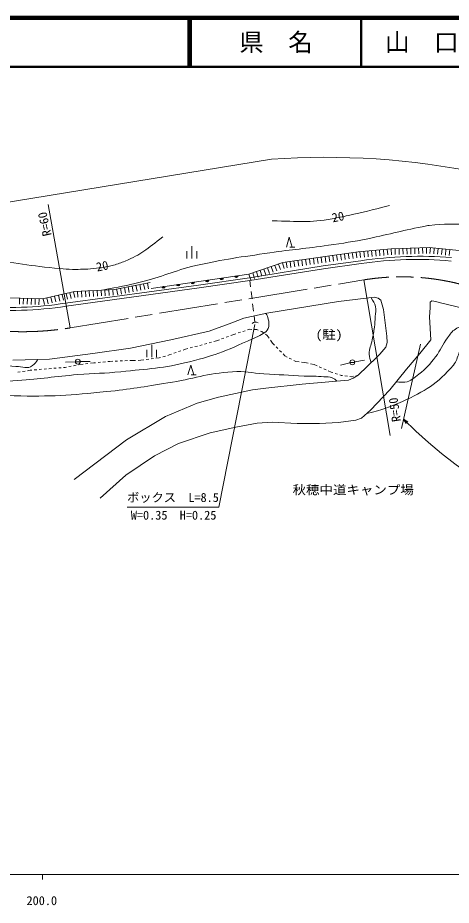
# Model space of a CAD drawing. Units: millimetres, scale not verified. Extents: x 40000 to 680000, y 20000 to 380000.
# Drawn here: x 262940 to 351382, y 198715 to 380000 of the extents above; entities that cross this region are included whole.
import ezdxf
from ezdxf.enums import TextEntityAlignment as Align

# ---------------------------------------------------------------- set-up
doc = ezdxf.new("R2010")
doc.units = ezdxf.units.MM
doc.header["$LTSCALE"] = 1000
doc.linetypes.add('CHAIN', pattern=[18.5, 12, -1.5, 3.5, -1.5])
for name, color, linetype, lineweight in [('M-BGD', 7, 'Continuous', 13), ('M-BMK', 2, 'CHAIN', 13), ('M-BMK-SRVR', 3, 'Continuous', 13), ('M-STR-HTXT', 7, 'Continuous', 13), ('M-TTL', 2, 'Continuous', 140), ('M-TTL-BAND', 7, 'Continuous', 13), ('M-TTL-LINE', 7, 'Continuous', 50)]:
    doc.layers.add(name, color=color, linetype=linetype, lineweight=lineweight)
doc.layers.add('M-TTL-TXT', color=7, linetype='Continuous')
doc.styles.add('ＭＳ ゴシック', font='')
doc.styles.get('ＭＳ ゴシック').set_extended_font_data('MS Gothic')

msp = doc.modelspace()

# ---------------------------------------------------------------- linework, layer by layer
at = {"layer": 'M-BGD'}
for p, q in [((317746, 333157), (318346, 335157)), ((318346, 335157), (318946, 333157)), ((297447, 332354), (297447, 330854)), ((298447, 333354), (298447, 330854)), ((299447, 332354), (299447, 330854)), ((318446, 333157), (319446, 333157)), ((329586, 331798), (329758, 330610)), ((330378, 331913), (330550, 330725)), ((331169, 332028), (331341, 330840)), ((331961, 332142), (332133, 330955)), ((332755, 332238), (332861, 331043)), ((333552, 332309), (333658, 331114)), ((334349, 332380), (334455, 331185)), ((335145, 332451), (335252, 331256)), ((335942, 332522), (336049, 331327)), ((336739, 332593), (336846, 331397)), ((337536, 332664), (337642, 331468)), ((338333, 332735), (338439, 331539)), ((339130, 332805), (339169, 331605)), ((339929, 332831), (339969, 331632)), ((340729, 332857), (340769, 331658)), ((341528, 332884), (341568, 331684)), ((342328, 332910), (342368, 331711)), ((343128, 332937), (343167, 331737)), ((343927, 332963), (343967, 331764)), ((344727, 332989), (344766, 331790)), ((345526, 333016), (345566, 331817)), ((346326, 333042), (346365, 331843)), ((347124, 333039), (347006, 331845)), ((347921, 332960), (347802, 331766)), ((348717, 332881), (348598, 331687)), ((349513, 332802), (349394, 331608)), ((350309, 332722), (350190, 331528)), ((351105, 332643), (350986, 331449)), ((317710, 330076), (317882, 328889)), ((318502, 330191), (318674, 329003)), ((319293, 330306), (319466, 329118)), ((320085, 330421), (320257, 329233)), ((320877, 330535), (321049, 329348)), ((321669, 330650), (321841, 329463)), ((322460, 330765), (322632, 329577)), ((323252, 330880), (323424, 329692)), ((324044, 330995), (324216, 329807)), ((324835, 331109), (325008, 329922)), ((325627, 331224), (325799, 330037)), ((326419, 331339), (326591, 330151)), ((327211, 331454), (327383, 330266)), ((328002, 331568), (328175, 330381)), ((328794, 331683), (328966, 330496)), ((311625, 328127), (312013, 326992)), ((312382, 328386), (312770, 327250)), ((313139, 328644), (313527, 327509)), ((313896, 328903), (314284, 327767)), ((314653, 329162), (315041, 328026)), ((315410, 329420), (315798, 328285)), ((316167, 329679), (316555, 328543)), ((316924, 329937), (317312, 328802)), ((290125, 324721), (310111, 327610)), ((310111, 327610), (310498, 326474)), ((310446, 325049), (310298, 326325)), ((310868, 327869), (311256, 326733)), ((282325, 324501), (282392, 323303)), ((283118, 324595), (283346, 323417)), ((283904, 324746), (284131, 323568)), ((284689, 324898), (284917, 323720)), ((285474, 325050), (285702, 323872)), ((286260, 325202), (286488, 324023)), ((287045, 325353), (287273, 324175)), ((287831, 325505), (288059, 324327)), ((288616, 325657), (288844, 324479)), ((289402, 325809), (289629, 324630)), ((263312, 322716), (263272, 321517)), ((264112, 322690), (264072, 321490)), ((268887, 322761), (269157, 321592)), ((269666, 322941), (269936, 321772)), ((270446, 323121), (270716, 321952)), ((271225, 323301), (271495, 322132)), ((272004, 323481), (272275, 322312)), ((272784, 323662), (273054, 322492)), ((273563, 323842), (273834, 322673)), ((274343, 324022), (274613, 322853)), ((275136, 324102), (275203, 322904)), ((275935, 324146), (276002, 322948)), ((276734, 324191), (276801, 322992)), ((277533, 324235), (277599, 323037)), ((278332, 324279), (278398, 323081)), ((279130, 324324), (279197, 323126)), ((279929, 324368), (279996, 323170)), ((280728, 324412), (280794, 323214)), ((281527, 324457), (281593, 323259)), ((310736, 322565), (310562, 324055)), ((264911, 322663), (264871, 321464)), ((265711, 322637), (265671, 321437)), ((266510, 322610), (266470, 321411)), ((267310, 322583), (267270, 321384)), ((268107, 322581), (268377, 321411)), ((311026, 320082), (310852, 321572)), ((311290, 317813), (311141, 319089)), ((307416, 315459), (307014, 315329)), ((308367, 315767), (307892, 315613)), ((309319, 316074), (308843, 315920)), ((310196, 316358), (309794, 316228)), ((310707, 316335), (310196, 316358)), ((311717, 316288), (311206, 316312)), ((311987, 316181), (311717, 316288)), ((312723, 315890), (312452, 315997)), ((313060, 315641), (312723, 315890)), ((302480, 313712), (301997, 313584)), ((303458, 313972), (302963, 313841)), ((304068, 314205), (303458, 313972)), ((305002, 314561), (304535, 314383)), ((305937, 314918), (305470, 314739)), ((307014, 315329), (306404, 315096)), ((313799, 315095), (313462, 315344)), ((314223, 314523), (313799, 315095)), ((314946, 313551), (314521, 314122)), ((289275, 312179), (289275, 310679)), ((290275, 313179), (290275, 310679)), ((291275, 312179), (291275, 310679)), ((296210, 311965), (295739, 311798)), ((297153, 312299), (296681, 312132)), ((297647, 312430), (297153, 312299)), ((298614, 312687), (298130, 312558)), ((299580, 312943), (299097, 312815)), ((300547, 313199), (300064, 313071)), ((301513, 313456), (301030, 313328)), ((315340, 313138), (314946, 313551)), ((316031, 312415), (315685, 312777)), ((316721, 311692), (316376, 312054)), ((286437, 310006), (285816, 309980)), ((286982, 310014), (286437, 310006)), ((288028, 310029), (287482, 310021)), ((288661, 310117), (288028, 310029)), ((289652, 310253), (289157, 310185)), ((290643, 310389), (290147, 310321)), ((291771, 310544), (291138, 310457)), ((292090, 310634), (291771, 310544)), ((293053, 310904), (292572, 310769)), ((293854, 311129), (293534, 311039)), ((294325, 311296), (293854, 311129)), ((295267, 311630), (294796, 311463)), ((317461, 310919), (317067, 311331)), ((317903, 310695), (317461, 310919)), ((318795, 310244), (318349, 310470)), ((319684, 309795), (319242, 310019)), ((331705, 309697), (333672, 310056)), ((267813, 308188), (267315, 308146)), ((268810, 308271), (268312, 308230)), ((269806, 308355), (269308, 308313)), ((270803, 308438), (270305, 308397)), ((271799, 308522), (271301, 308480)), ((272621, 308591), (272298, 308563)), ((272869, 308640), (272621, 308591)), ((274704, 309720), (272706, 309634)), ((273850, 308834), (273359, 308737)), ((274831, 309029), (274340, 308932)), ((274703, 309742), (275703, 309742)), ((275569, 309175), (275321, 309126)), ((276263, 309254), (275569, 309175)), ((275703, 309754), (277703, 309801)), ((277256, 309368), (276760, 309311)), ((278447, 309503), (277753, 309424)), ((278828, 309539), (278447, 309503)), ((279824, 309632), (279326, 309585)), ((280820, 309725), (280322, 309678)), ((281699, 309807), (281318, 309772)), ((282319, 309833), (281699, 309807)), ((283319, 309875), (282819, 309854)), ((284318, 309917), (283818, 309896)), ((285317, 309959), (284817, 309938)), ((297650, 307059), (298250, 309059)), ((298250, 309059), (298850, 307059)), ((320347, 309727), (319684, 309795)), ((321508, 309608), (320845, 309676)), ((322213, 309434), (321508, 309608)), ((323404, 309140), (322699, 309314)), ((324001, 308880), (323404, 309140)), ((324917, 308480), (324459, 308680)), ((325834, 308080), (325376, 308280)), ((330727, 309491), (328782, 309024)), ((330713, 309607), (331713, 309607)), ((263436, 307688), (262942, 307615)), ((264425, 307835), (263931, 307762)), ((265497, 307994), (264920, 307908)), ((265820, 308021), (265497, 307994)), ((266817, 308104), (266319, 308063)), ((298350, 307059), (299350, 307059)), ((326890, 307620), (326292, 307880)), ((327207, 307515), (326890, 307620)), ((328157, 307202), (327682, 307359)), ((328949, 306941), (328631, 307046)), ((329212, 306904), (328949, 306941)), ((330202, 306766), (329707, 306835)), ((330961, 306660), (330697, 306697)), ((331426, 306766), (330961, 306660)), ((332378, 306982), (331913, 306876))]:
    msp.add_line(p, q, dxfattribs=at)
for points in [[(310111, 327610), (317052, 329981), (332410, 332207), (339113, 332804), (346904, 333061), (355011, 332254), (363469, 329669), (370558, 326066), (372757, 324592)], [(272700, 321705), (299845, 325403), (310210, 326901), (325242, 329305), (332916, 330358)], [(272812, 321073), (299926, 324826), (310298, 326325), (325328, 328728), (332996, 329780)], [(127007, 271971), (132973, 275655), (144203, 280516), (163891, 291115), (180860, 299310), (198390, 308838), (217394, 317629), (230712, 323613), (238398, 324911), (245435, 324929), (261157, 322788), (268018, 322560), (274546, 324069), (282758, 324525), (289935, 325912)], [(261959, 310043), (269434, 310277), (278253, 311385), (285939, 312496), (294151, 314181), (302024, 315994), (306633, 317702), (309043, 318614), (313781, 319655), (328351, 322048), (335709, 322902), (336458, 322738), (337043, 322340), (337558, 320375), (338224, 314982), (338318, 313648), (338014, 312736), (336797, 311262), (336219, 310647), (332378, 306982), (331396, 306373), (330413, 305999), (329617, 305929), (327956, 305742), (320961, 305122), (313544, 304303), (310865, 303964), (303869, 302490), (299541, 301273), (293095, 298571)], [(279773, 281850), (284967, 286588), (290828, 290518), (295741, 293045), (302198, 295186), (307445, 296362), (311797, 297169), (314850, 297415), (319974, 297134), (324484, 297116), (328379, 297327), (331924, 297783), (333047, 298204), (334907, 299819), (338855, 304012), (342224, 308189), (344944, 311400), (347190, 314207), (346980, 318910), (347084, 320777), (347063, 321931), (347458, 322170), (348259, 322066), (348903, 321869), (354301, 320514)], [(293095, 298571), (285111, 293780), (274477, 285673)]]:
    msp.add_lwpolyline(points, dxfattribs=at)
for centre in [(275203, 309742), (331213, 309607)]:
    msp.add_circle(centre, 500, dxfattribs=at)
for centre, radius, start, end in [((345049, 250625), 80651, 85.44056, 98.65188), ((344340, 254294), 76334, 84.70697, 98.54676), ((301595, 326434), 354, 197.02224, 359.42742), ((301595, 326434), 283, 199.24628, 357.20338), ((301595, 326434), 212, 202.99261, 353.45706), ((301595, 326434), 142, 210.70434, 345.74533), ((301595, 326434), 100, 221.022, 335.42766), ((304564, 326863), 354, 197.02224, 359.42742), ((304564, 326863), 283, 199.24628, 357.20338), ((304564, 326863), 212, 202.99261, 353.45706), ((304564, 326863), 142, 210.70434, 345.74533), ((304564, 326863), 100, 221.022, 335.42766), ((307533, 327292), 354, 197.02224, 359.42742), ((307533, 327292), 283, 199.24628, 357.20338), ((307533, 327292), 212, 202.99261, 353.45706), ((307533, 327292), 142, 210.70434, 345.74533), ((307533, 327292), 100, 221.022, 335.42766), ((292687, 325146), 354, 197.02224, 359.42742), ((292687, 325146), 283, 199.24628, 357.20338), ((292687, 325146), 212, 202.99261, 353.45706), ((292687, 325146), 142, 210.70434, 345.74533), ((292687, 325146), 100, 221.022, 335.42766), ((295656, 325575), 354, 197.02224, 359.42742), ((295656, 325575), 283, 199.24628, 357.20338), ((295656, 325575), 212, 202.99261, 353.45706), ((295656, 325575), 142, 210.70434, 345.74533), ((295656, 325575), 100, 221.022, 335.42766), ((298626, 326005), 354, 197.02224, 359.42742), ((298626, 326005), 283, 199.24628, 357.20338), ((298626, 326005), 212, 202.99261, 353.45706), ((298626, 326005), 142, 210.70434, 345.74533), ((298626, 326005), 100, 221.022, 335.42766), ((261249, 398893), 78674, 265.13902, 278.45138), ((261363, 393662), 72844, 264.7334, 278.95356), ((311471, 316912), 919, 55.47844, 138.85217)]:
    msp.add_arc(centre, radius, start, end, dxfattribs=at)
for points, knots in [([(314817, 338512), (320506, 338403), (322367, 338108), (327094, 338935), (328391, 339162), (329108, 339337), (330396, 339612), (333690, 340316), (334748, 340619), (338778, 341644)], [0, 0, 0, 0, 1, 1, 1, 2, 2, 2, 3, 3, 3, 3]), ([(280173, 324382), (283857, 325040), (284898, 325266), (287893, 325981), (292391, 327055), (294734, 328321), (299238, 329368), (305090, 330728), (308452, 331103), (314394, 331992), (319043, 332688), (321682, 332824), (326332, 333516), (329483, 333985), (331254, 334230), (334375, 334871), (339052, 335832), (341630, 336568), (346313, 337496), (346542, 337541), (346673, 337554), (346906, 337580), (350029, 337931), (351806, 337866), (354949, 337834), (357021, 337813), (358205, 337637), (360198, 337072), (364860, 335753), (366732, 333272), (370951, 330892), (372963, 329757), (374042, 329029), (376116, 328013), (378376, 326905), (379753, 326518), (381995, 325374), (383999, 324353), (384970, 323479), (387038, 322594), (387693, 322314), (387924, 322203), (388731, 321917)], [0, 0, 0, 0, 1, 1, 1, 2, 2, 2, 3, 3, 3, 4, 4, 4, 5, 5, 5, 6, 6, 6, 7, 7, 7, 8, 8, 8, 9, 9, 9, 10, 10, 10, 11, 11, 11, 12, 12, 12, 13, 13, 13, 14, 14, 14, 14]), ([(179858, 309217), (187338, 311275), (189453, 312004), (195522, 314043), (208184, 318297), (214646, 322341), (227102, 327166), (229092, 327937), (230210, 328377), (232267, 328944), (234574, 329580), (235910, 329785), (238278, 330130), (244147, 330984), (247504, 330970), (253434, 331061), (254533, 331078), (255136, 330856), (256228, 330722), (262217, 329989), (265539, 329279), (271552, 328775), (272543, 328692), (273098, 328603), (274092, 328606), (275780, 328610), (276731, 328602), (278410, 328775), (280011, 328940), (280926, 329015), (282474, 329452), (283421, 329720), (283933, 329932), (284845, 330299), (288162, 331632), (289214, 332733), (292560, 335220)], [0, 0, 0, 0, 1, 1, 1, 2, 2, 2, 3, 3, 3, 4, 4, 4, 5, 5, 5, 6, 6, 6, 7, 7, 7, 8, 8, 8, 9, 9, 9, 10, 10, 10, 11, 11, 11, 12, 12, 12, 12]), ([(335051, 309533), (334780, 310261), (334712, 310590), (334653, 311292), (334557, 312446), (335046, 313056), (335261, 314193), (335452, 315205), (335577, 315769), (335706, 316790), (335811, 317627), (335829, 318101), (335870, 318943), (335908, 319742), (336078, 320209), (335905, 320990), (335733, 321766), (335505, 322103), (335018, 322821)], [0, 0, 0, 0, 1, 1, 1, 2, 2, 2, 3, 3, 3, 4, 4, 4, 5, 5, 5, 6, 6, 6, 6]), ([(313559, 319607), (313832, 319122), (313930, 318923), (314055, 318446), (314206, 317869), (314253, 317507), (314140, 316922), (313918, 315773), (312953, 315435), (311938, 314890)], [0, 0, 0, 0, 1, 1, 1, 2, 2, 2, 3, 3, 3, 3]), ([(340217, 305661), (340906, 305506), (341252, 305505), (341910, 305576), (343191, 305715), (343753, 306420), (344789, 307185), (346326, 308319), (346989, 309217), (348171, 310717), (349290, 312136), (349540, 313195), (350631, 314636), (351196, 315382), (351465, 315887), (352240, 316414), (353055, 316969), (353710, 316954), (354695, 317006), (355576, 317053), (356065, 316795), (356896, 316498), (358721, 315847), (359699, 315340), (361384, 314382), (363983, 312903), (365380, 311964), (367818, 310233), (370021, 308669), (371146, 307640), (373152, 305830), (376123, 303151), (377175, 301021), (380180, 298380), (380945, 297707), (381283, 296959), (382296, 296856), (382929, 296791), (383310, 296868), (383905, 297110)], [0, 0, 0, 0, 1, 1, 1, 2, 2, 2, 3, 3, 3, 4, 4, 4, 5, 5, 5, 6, 6, 6, 7, 7, 7, 8, 8, 8, 9, 9, 9, 10, 10, 10, 11, 11, 11, 12, 12, 12, 13, 13, 13, 13]), ([(150688, 273668), (151147, 273002), (151268, 272808), (151687, 272293), (151904, 272027), (151939, 271754), (152257, 271625), (152854, 271383), (153283, 271627), (153892, 271835), (155347, 272333), (155960, 273058), (157337, 273742), (157805, 273974), (158116, 273986), (158607, 274165), (163189, 275835), (165727, 276850), (170291, 278568), (172142, 279264), (173247, 279495), (175032, 280346), (178754, 282119), (180528, 283711), (184242, 285500), (188918, 287752), (191652, 288763), (196368, 290929), (206949, 295789), (212711, 298874), (223377, 303544), (225746, 304581), (227110, 305082), (229558, 305915), (233279, 307181), (235487, 307558), (239379, 308116), (241016, 308351), (241963, 308153), (243612, 308032), (248444, 307676), (250963, 305945), (255804, 305746), (258581, 305631), (260144, 305722), (262916, 305915), (267720, 306249), (270390, 306693), (275188, 307106), (278624, 307402), (280570, 307319), (283998, 307693), (289480, 308291), (292618, 308391), (297968, 309725), (303613, 311132), (305717, 312105), (311938, 314890)], [0, 0, 0, 0, 1, 1, 1, 2, 2, 2, 3, 3, 3, 4, 4, 4, 5, 5, 5, 6, 6, 6, 7, 7, 7, 8, 8, 8, 9, 9, 9, 10, 10, 10, 11, 11, 11, 12, 12, 12, 13, 13, 13, 14, 14, 14, 15, 15, 15, 16, 16, 16, 17, 17, 17, 18, 18, 18, 19, 19, 19, 19]), ([(334147, 299159), (337489, 299962), (338684, 300407), (341423, 301635), (345973, 303676), (348598, 305239), (351816, 309048), (352507, 309866), (352583, 310537), (352968, 311536), (353161, 312036), (353073, 312393), (353340, 312858), (353717, 313511), (354137, 313844), (354864, 314043), (355497, 314216), (355860, 313771), (356446, 313476), (357320, 313037), (357759, 312697), (358590, 312180), (362164, 309955), (364198, 308750), (367649, 306338), (368957, 305424), (369556, 304737), (370782, 303714), (372764, 302058), (373988, 301258), (375862, 299480), (377898, 297549), (378986, 296408), (380857, 294316), (383164, 291736), (383726, 289617), (386360, 287373), (387220, 286641), (387774, 286285), (388816, 285849), (390090, 285316), (390858, 285148), (392202, 284833), (393669, 284490), (394514, 284393), (396012, 284240), (397691, 284070), (398644, 284108), (400330, 284156), (403904, 284257), (405898, 284503), (409461, 284791), (411857, 284985), (412621, 285049), (415593, 285324)], [0, 0, 0, 0, 1, 1, 1, 2, 2, 2, 3, 3, 3, 4, 4, 4, 5, 5, 5, 6, 6, 6, 7, 7, 7, 8, 8, 8, 9, 9, 9, 10, 10, 10, 11, 11, 11, 12, 12, 12, 13, 13, 13, 14, 14, 14, 15, 15, 15, 16, 16, 16, 17, 17, 17, 18, 18, 18, 18]), ([(210677, 303968), (210802, 303721), (210844, 303563), (210846, 303290), (210850, 302819), (210067, 302353), (210250, 302242), (210419, 302139), (210915, 302399), (211331, 302533), (212116, 302786), (212543, 302967), (213302, 303290), (214302, 303717), (214813, 304061), (215776, 304566), (217631, 305537), (218587, 306247), (220498, 307100), (223174, 308294), (224760, 308758), (227526, 309725), (229589, 310446), (230739, 310889), (232860, 311418), (235360, 312042), (236806, 312286), (239379, 312434), (241298, 312545), (242402, 312462), (244290, 312096), (246734, 311621), (247941, 310707), (250386, 310233), (255093, 309320), (257785, 308964), (262578, 308794), (263901, 308747), (264913, 308158), (265964, 308963), (266449, 309334), (266702, 309605), (266980, 310148)], [0, 0, 0, 0, 1, 1, 1, 2, 2, 2, 3, 3, 3, 4, 4, 4, 5, 5, 5, 6, 6, 6, 7, 7, 7, 8, 8, 8, 9, 9, 9, 10, 10, 10, 11, 11, 11, 12, 12, 12, 13, 13, 13, 14, 14, 14, 14]), ([(101711, 263074), (101907, 262575), (102018, 262316), (102388, 261973), (102790, 261601), (103128, 261514), (103658, 261380), (106089, 260767), (107536, 260863), (110033, 260640), (111047, 260549), (111732, 260923), (112633, 260449), (113440, 260024), (113562, 259339), (114326, 258840), (115115, 258326), (115691, 258272), (116612, 258078), (118844, 257610), (120154, 257750), (122427, 257569), (124751, 257384), (126053, 257019), (128381, 257147), (129722, 257221), (130464, 257416), (131768, 257740), (133158, 258085), (133930, 258342), (135239, 258925), (139863, 260985), (142230, 262608), (146584, 265190), (150356, 267427), (152282, 268986), (156067, 271202), (157331, 271942), (158035, 272374), (159369, 272980), (160929, 273688), (161878, 273901), (163492, 274475), (166441, 275524), (168098, 276097), (171053, 277128), (175453, 278664), (177913, 279537), (182324, 281039), (184823, 281890), (186308, 282132), (188748, 283140), (196078, 286166), (200098, 288094), (207121, 291776), (212683, 294692), (215425, 297027), (221091, 299734), (224727, 301472), (226781, 302437), (230574, 303798), (232160, 304368), (233085, 304586), (234722, 304984), (237995, 305778), (239917, 305808), (243274, 306084), (244131, 306155), (244618, 306082), (245475, 306000), (249492, 305615), (251566, 304355), (255550, 303714), (258155, 303295), (259602, 302848), (262239, 302782), (269586, 302598), (273726, 302861), (281035, 303629), (285951, 304146), (288686, 304616), (293566, 305407), (298734, 306245), (301549, 307357), (306774, 307693), (309254, 307853), (310642, 307415), (313124, 307270), (316345, 307081), (318149, 306965), (321372, 306817), (322945, 306745), (323833, 306825), (325400, 306677), (326069, 306614), (326501, 306752), (327106, 306459), (327525, 306257), (327712, 306111), (328066, 305754)], [0, 0, 0, 0, 1, 1, 1, 2, 2, 2, 3, 3, 3, 4, 4, 4, 5, 5, 5, 6, 6, 6, 7, 7, 7, 8, 8, 8, 9, 9, 9, 10, 10, 10, 11, 11, 11, 12, 12, 12, 13, 13, 13, 14, 14, 14, 15, 15, 15, 16, 16, 16, 17, 17, 17, 18, 18, 18, 19, 19, 19, 20, 20, 20, 21, 21, 21, 22, 22, 22, 23, 23, 23, 24, 24, 24, 25, 25, 25, 26, 26, 26, 27, 27, 27, 28, 28, 28, 29, 29, 29, 30, 30, 30, 31, 31, 31, 32, 32, 32, 33, 33, 33, 33])]:
    msp.add_open_spline(points, degree=3, knots=knots, dxfattribs=at)
at = {"layer": 'M-BMK'}
msp.add_line((273598, 316638), (333523, 326449), dxfattribs=at)
for centre, radius, start, end in [((341308, 278865), 48216, 71.16586, 99.29137), ((263951, 376953), 61081, 265.48533, 279.08761)]:
    msp.add_arc(centre, radius, start, end, dxfattribs=at)
at = {"layer": 'M-BMK-SRVR'}
for p, q in [((273598, 316638), (269133, 341824)), ((333523, 326449), (338946, 294669))]:
    msp.add_line(p, q, dxfattribs=at)
at = {"layer": 'M-STR-HTXT'}
for p, q in [((245594, 339806), (314688, 351117)), ((311330, 317338), (303986, 280048)), ((345127, 313355), (341234, 296113)), ((341656, 297982), (342186, 297098)), ((341656, 297982), (342540, 297452)), ((303986, 280048), (285236, 280048))]:
    msp.add_line(p, q, dxfattribs=at)
for centre, radius, start, end in [((325603, 192884), 158609, 63.12583, 93.94597), ((413020, 369409), 100970, 225.02539, 287.07288)]:
    msp.add_arc(centre, radius, start, end, dxfattribs=at)
at = {"layer": 'M-TTL'}
msp.add_line((680000, 380000), (40000, 380000), dxfattribs=at)
at = {"layer": 'M-TTL-BAND'}
for p, q in [((40000, 205000), (579000, 205000)), ((268000, 205000), (268000, 204000))]:
    msp.add_line(p, q, dxfattribs=at)
at = {"layer": 'M-TTL-LINE'}
for p, q in [((297750, 380000), (297750, 370000)), ((298250, 380000), (298250, 370000)), ((333000, 380000), (333000, 370000)), ((40000, 370000), (680000, 370000))]:
    msp.add_line(p, q, dxfattribs=at)

# ---------------------------------------------------------------- texts
at = {"layer": 'M-BGD', "style": 'ＭＳ ゴシック'}
for p in [(327342, 337664), (279237, 327603)]:
    msp.add_text('20', height=1833, rotation=11.161, dxfattribs=at).set_placement(p, align=Align.BOTTOM_LEFT)
at = {"layer": 'M-BGD', "style": 'ＭＳ ゴシック', "width": 1.1}
for s, p in [('(駐)', (326456, 313815)), ('秋穂中道キャンプ場', (331375, 282101))]:
    msp.add_text(s, height=1833, dxfattribs=at).set_placement(p, align=Align.BOTTOM_CENTER)
at = {"layer": 'M-BMK-SRVR', "style": 'ＭＳ ゴシック'}
for s, rotation, p in [('R=60', 102.458, (268958, 335410)), ('R=50', 98.435, (340227, 297468))]:
    msp.add_text(s, height=1833, rotation=rotation, dxfattribs=at).set_placement(p, align=Align.MIDDLE_LEFT)
at = {"layer": 'M-STR-HTXT', "style": 'ＭＳ ゴシック'}
msp.add_text('ボックス\u3000L=8.5', height=1833, dxfattribs=at).set_placement((285236, 280548), align=Align.BOTTOM_LEFT)
msp.add_text('W=0.35\u3000H=0.25', height=1833, dxfattribs=at).set_placement((294738, 276929), align=Align.BOTTOM_CENTER)
at = {"layer": 'M-TTL-BAND', "style": 'ＭＳ ゴシック'}
msp.add_text('200.0', height=1833, dxfattribs=at).set_placement((267844, 198195), align=Align.BOTTOM_CENTER)
at = {"layer": 'M-TTL-TXT', "style": 'ＭＳ ゴシック'}
for s, p in [('県\u3000名', (315625, 375000)), ('山\u3000口\u3000県', (350375, 375000))]:
    msp.add_text(s, height=3666, dxfattribs=at).set_placement(p, align=Align.MIDDLE_CENTER)

doc.saveas('drawing.dxf')
